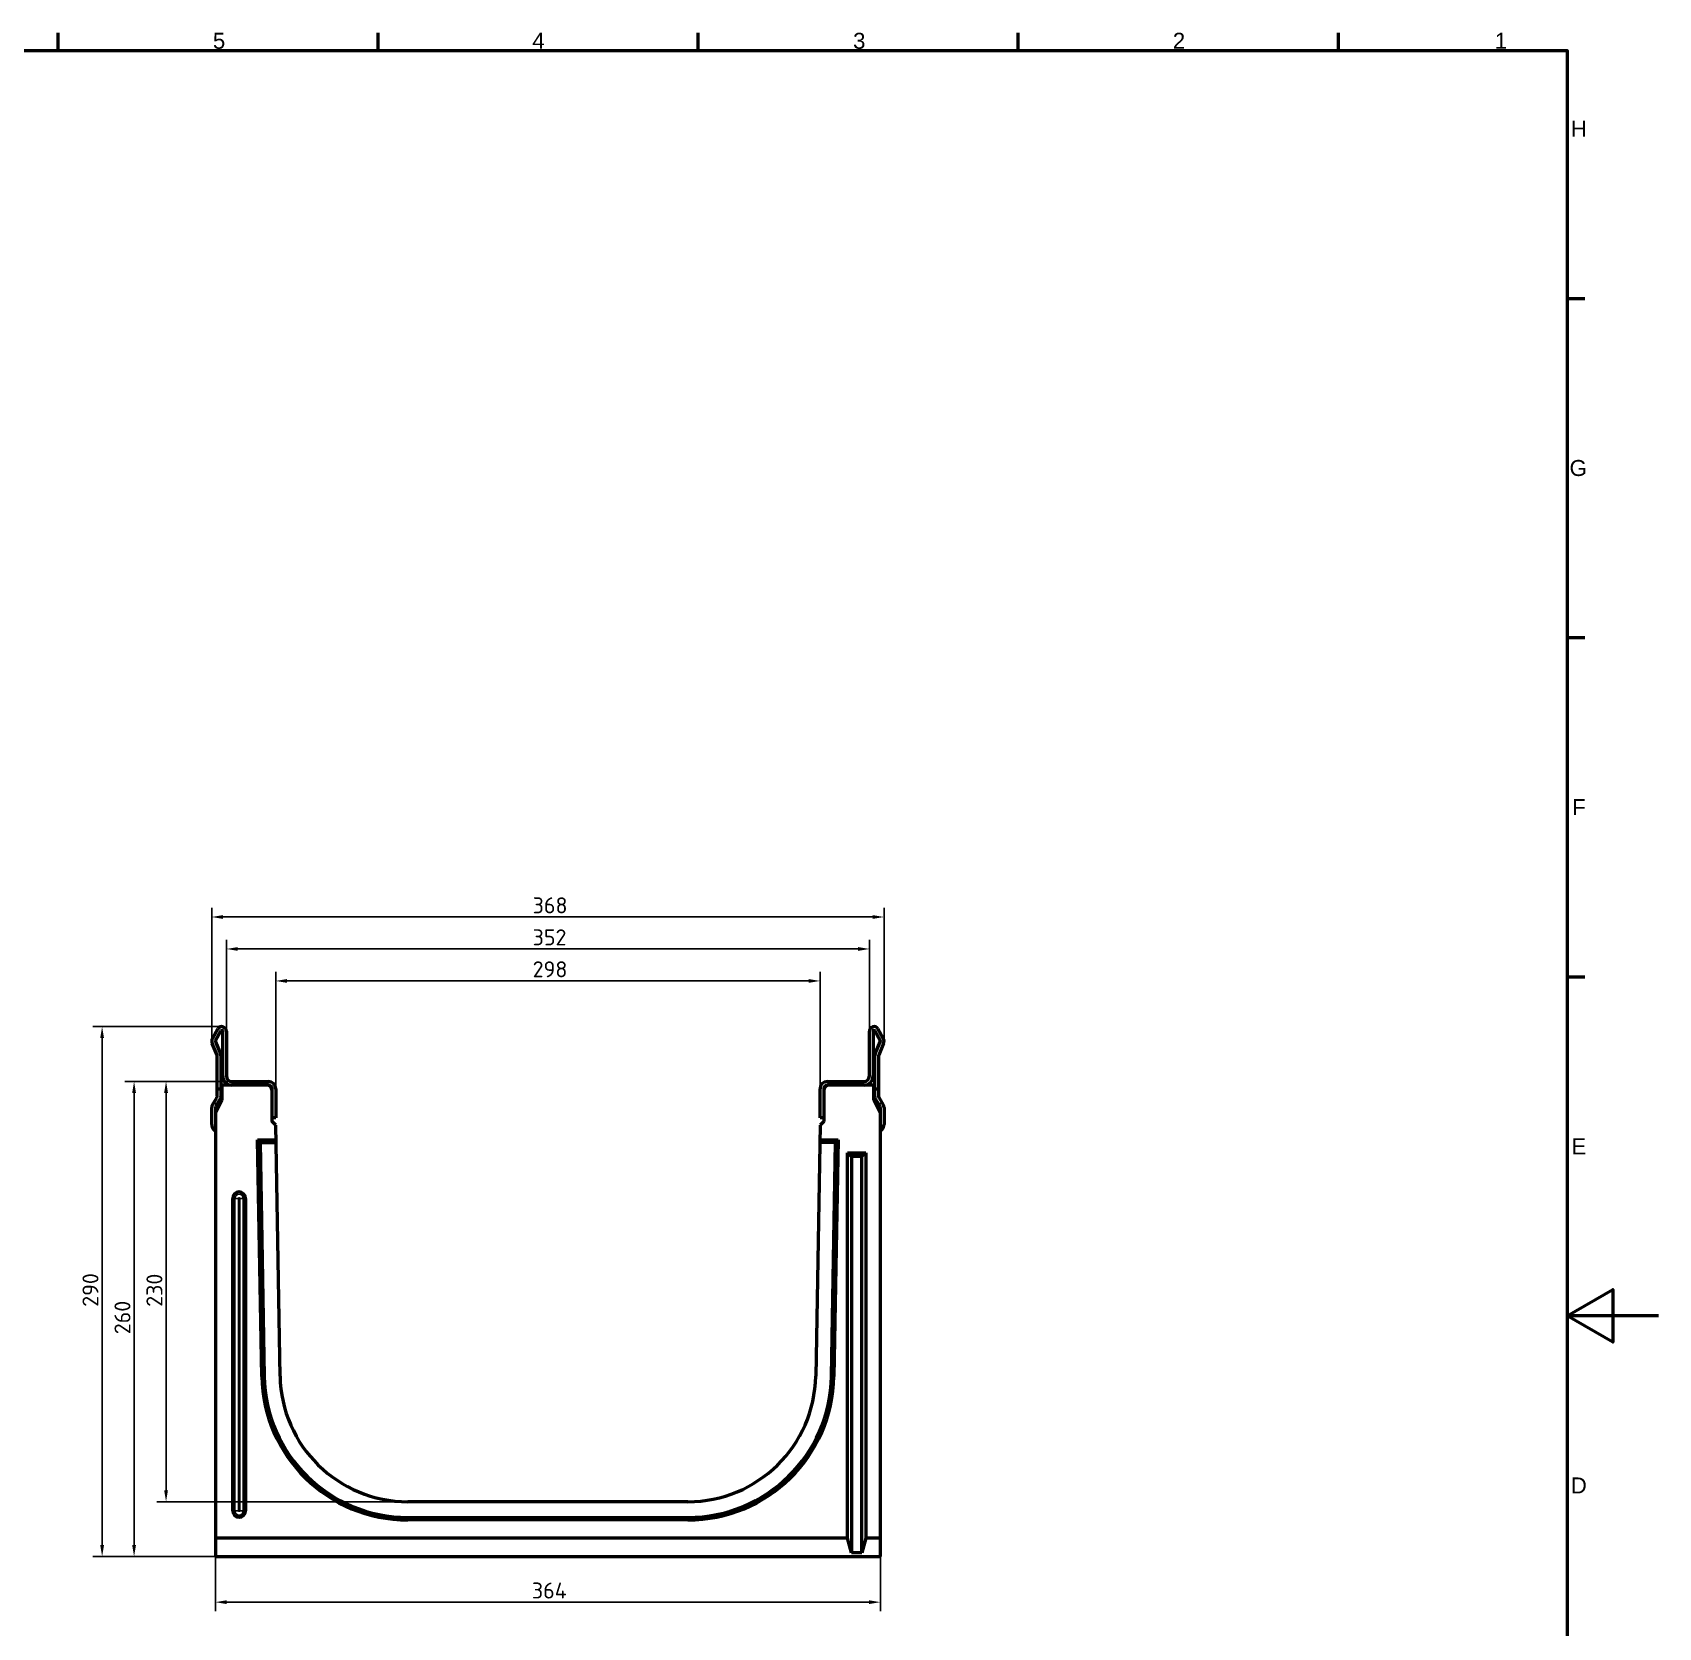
# Model space of a CAD drawing. Header units: millimetres. Extents: x 0 to 2774, y -40 to 1485.
# Drawn here: x 1212 to 2102, y 572 to 1445 of the extents above; entities that cross this region are included whole.
import ezdxf

# ---------------------------------------------------------------- set-up
doc = ezdxf.new("R2010")
doc.units = ezdxf.units.MM
doc.header["$LTSCALE"] = 2.5
doc.linetypes.add('Durchgehend', pattern=[0])
for name, color, linetype, lineweight in [('Bemaßung (ISO)', 7, 'Continuous', 25), ('Rahmen_0', 7, 'Durchgehend', 50), ('Rahmen_2', 7, 'Durchgehend', 50), ('Sichtbar (ISO)', 7, 'Continuous', 50), ('Sichtbar schmal (ISO)', 7, 'Continuous', 25)]:
    doc.layers.add(name, color=color, linetype=linetype, lineweight=lineweight)
doc.styles.add('Aktuell-DINNach Layer', font='arial.ttf')
doc.styles.add('TXT 3_5', font='isocpeur.ttf')
doc.dimstyles.new('Anrin Standard (DIN)', dxfattribs={"dimscale": 2.5, "dimtxt": 3.5, "dimasz": 2.5, "dimexe": 2, "dimexo": 0, "dimgap": 0.8, "dimtad": 1, "dimtxsty": 'TXT 3_5', "dimcen": 0.09, "dimdle": 10, "dimclrd": 256, "dimclre": 256, "dimclrt": 256, "dimadec": 0, "dimazin": 2, "dimtfac": 0.714286, "dimtmove": 0, "dimatfit": 3, "dimfxl": 1, "dimtolj": 1, "dimlwd": -1, "dimlwe": -1, "dimarcsym": 0})

# ---------------------------------------------------------------- blocks, each defined once
blk = doc.blocks.new('Ränder Standardrahmen')
at = {"layer": 'Rahmen_0'}
for p, q in [((490.58, 574), (490.58, 577.9)), ((560.67, 574), (560.67, 577.9)), ((630.75, 574), (630.75, 577.9)), ((700.83, 574), (700.83, 577.9)), ((770.92, 574), (770.92, 577.9)), ((821, 519.75), (824.9, 519.75)), ((821, 445.5), (824.9, 445.5)), ((821, 371.25), (824.9, 371.25))]:
    blk.add_line(p, q, dxfattribs=at)
at = {"layer": 'Rahmen_0', "flags": 128}
for points in [[(20, 20), (20, 574), (821, 574), (821, 20), (20, 20)], [(841, 297), (821, 297), (831, 302.77), (831, 291.23), (821, 297)]]:
    blk.add_lwpolyline(points, dxfattribs=at)
at = {"layer": 'Rahmen_2', "char_height": 3.5, "attachment_point": 7, "style": 'Aktuell-DINNach Layer'}
for s, insert in [('5', (524.48, 574.34)), ('4', (594.41, 574.4)), ('3', (664.65, 574.34)), ('2', (734.66, 574.4)), ('1', (805.16, 574.4)), ('H', (821.8, 555.13)), ('G', (821.52, 480.82)), ('F', (822.08, 406.63)), ('E', (821.92, 332.38)), ('D', (821.78, 258.13))]:
    blk.add_mtext(s, dxfattribs=dict(at, insert=insert))
blk = doc.blocks.new('*D31')
at = {"layer": 'Bemaßung (ISO)', "transparency": 16777216}
for p, q in [((1345.58, 866.81), (1345.58, 930.81)), ((1351.83, 925.81), (1637.33, 925.81)), ((1643.58, 866.81), (1643.58, 930.81))]:
    blk.add_line(p, q, dxfattribs=at)
for points in [[(1351.83, 926.85), (1351.83, 924.77), (1345.58, 925.81)], [(1637.33, 926.85), (1637.33, 924.77), (1643.58, 925.81)]]:
    blk.add_solid(points, dxfattribs=at)
at = {"layer": 'Defpoints', "color": 0, "transparency": 16777216}
for p in [(1643.58, 925.81), (1345.58, 866.81), (1643.58, 866.81)]:
    blk.add_point(p, dxfattribs=at)
at = {"layer": 'Bemaßung (ISO)', "transparency": 16777216, "insert": (1486.24, 936.56), "char_height": 8.75, "attachment_point": 1, "style": 'TXT 3_5'}
blk.add_mtext('\\A1;298', dxfattribs=at)
blk = doc.blocks.new('*D32')
at = {"layer": 'Bemaßung (ISO)', "transparency": 16777216}
for p, q in [((1318.58, 898.31), (1318.58, 948.31)), ((1670.58, 898.31), (1670.58, 948.31)), ((1324.83, 943.31), (1664.33, 943.31))]:
    blk.add_line(p, q, dxfattribs=at)
for points in [[(1324.83, 944.35), (1324.83, 942.27), (1318.58, 943.31)], [(1664.33, 944.35), (1664.33, 942.27), (1670.58, 943.31)]]:
    blk.add_solid(points, dxfattribs=at)
at = {"layer": 'Defpoints', "color": 0, "transparency": 16777216}
for p in [(1670.58, 943.31), (1318.58, 898.31), (1670.58, 898.31)]:
    blk.add_point(p, dxfattribs=at)
at = {"layer": 'Bemaßung (ISO)', "transparency": 16777216, "insert": (1486.24, 954.06), "char_height": 8.75, "attachment_point": 1, "style": 'TXT 3_5'}
blk.add_mtext('\\A1;352', dxfattribs=at)
blk = doc.blocks.new('*D33')
at = {"layer": 'Bemaßung (ISO)', "transparency": 16777216}
for p, q in [((1310.58, 892.81), (1310.58, 965.81)), ((1678.58, 892.81), (1678.58, 965.81)), ((1316.83, 960.81), (1672.33, 960.81))]:
    blk.add_line(p, q, dxfattribs=at)
for points in [[(1316.83, 961.85), (1316.83, 959.77), (1310.58, 960.81)], [(1672.33, 961.85), (1672.33, 959.77), (1678.58, 960.81)]]:
    blk.add_solid(points, dxfattribs=at)
at = {"layer": 'Defpoints', "color": 0, "transparency": 16777216}
for p in [(1678.58, 960.81), (1310.58, 892.81), (1678.58, 892.81)]:
    blk.add_point(p, dxfattribs=at)
at = {"layer": 'Bemaßung (ISO)', "transparency": 16777216, "insert": (1486.24, 971.56), "char_height": 8.75, "attachment_point": 1, "style": 'TXT 3_5'}
blk.add_mtext('\\A1;368', dxfattribs=at)
blk = doc.blocks.new('*D34')
at = {"layer": 'Bemaßung (ISO)', "transparency": 16777216}
for p, q in [((1321.58, 870.81), (1280.58, 870.81)), ((1285.58, 864.56), (1285.58, 647.06)), ((1417.96, 640.81), (1280.58, 640.81))]:
    blk.add_line(p, q, dxfattribs=at)
for points in [[(1284.54, 864.56), (1286.62, 864.56), (1285.58, 870.81)], [(1284.54, 647.06), (1286.62, 647.06), (1285.58, 640.81)]]:
    blk.add_solid(points, dxfattribs=at)
at = {"layer": 'Defpoints', "color": 0, "transparency": 16777216}
for p in [(1321.58, 870.81), (1285.58, 640.81), (1417.96, 640.81)]:
    blk.add_point(p, dxfattribs=at)
at = {"layer": 'Bemaßung (ISO)', "transparency": 16777216, "insert": (1274.83, 747.47), "char_height": 8.75, "attachment_point": 1, "rotation": 90, "style": 'TXT 3_5'}
blk.add_mtext('\\A1;230', dxfattribs=at)
blk = doc.blocks.new('*D35')
at = {"layer": 'Bemaßung (ISO)', "transparency": 16777216}
for p, q in [((1321.58, 870.81), (1263.08, 870.81)), ((1268.08, 864.56), (1268.08, 617.06)), ((1312.58, 610.81), (1263.08, 610.81))]:
    blk.add_line(p, q, dxfattribs=at)
for points in [[(1267.04, 864.56), (1269.12, 864.56), (1268.08, 870.81)], [(1267.04, 617.06), (1269.12, 617.06), (1268.08, 610.81)]]:
    blk.add_solid(points, dxfattribs=at)
at = {"layer": 'Defpoints', "color": 0, "transparency": 16777216}
for p in [(1321.58, 870.81), (1268.08, 610.81), (1312.58, 610.81)]:
    blk.add_point(p, dxfattribs=at)
at = {"layer": 'Bemaßung (ISO)', "transparency": 16777216, "insert": (1257.33, 732.47), "char_height": 8.75, "attachment_point": 1, "rotation": 90, "style": 'TXT 3_5'}
blk.add_mtext('\\A1;260', dxfattribs=at)
blk = doc.blocks.new('*D36')
at = {"layer": 'Bemaßung (ISO)', "transparency": 16777216}
for p, q in [((1316.08, 900.81), (1245.58, 900.81)), ((1250.58, 617.06), (1250.58, 894.56)), ((1312.58, 610.81), (1245.58, 610.81))]:
    blk.add_line(p, q, dxfattribs=at)
for points in [[(1249.54, 894.56), (1251.62, 894.56), (1250.58, 900.81)], [(1249.54, 617.06), (1251.62, 617.06), (1250.58, 610.81)]]:
    blk.add_solid(points, dxfattribs=at)
at = {"layer": 'Defpoints', "color": 0, "transparency": 16777216}
for p in [(1250.58, 900.81), (1316.08, 900.81), (1312.58, 610.81)]:
    blk.add_point(p, dxfattribs=at)
at = {"layer": 'Bemaßung (ISO)', "transparency": 16777216, "insert": (1239.83, 747.47), "char_height": 8.75, "attachment_point": 1, "rotation": 90, "style": 'TXT 3_5'}
blk.add_mtext('\\A1;290', dxfattribs=at)
blk = doc.blocks.new('*D39')
at = {"layer": 'Bemaßung (ISO)', "transparency": 16777216}
for p, q in [((1312.58, 610.81), (1312.58, 580.81)), ((1676.58, 610.81), (1676.58, 580.81)), ((1318.83, 585.81), (1670.33, 585.81))]:
    blk.add_line(p, q, dxfattribs=at)
for points in [[(1318.83, 586.85), (1318.83, 584.77), (1312.58, 585.81)], [(1670.33, 586.85), (1670.33, 584.77), (1676.58, 585.81)]]:
    blk.add_solid(points, dxfattribs=at)
at = {"layer": 'Defpoints', "color": 0, "transparency": 16777216}
for p in [(1312.58, 610.81), (1676.58, 610.81), (1676.58, 585.81)]:
    blk.add_point(p, dxfattribs=at)
at = {"layer": 'Bemaßung (ISO)', "transparency": 16777216, "insert": (1485.83, 596.56), "char_height": 8.75, "attachment_point": 1, "style": 'TXT 3_5'}
blk.add_mtext('\\A1;364', dxfattribs=at)

msp = doc.modelspace()

# ---------------------------------------------------------------- linework, layer by layer
at = {"layer": 'Sichtbar (ISO)'}
for p, q in [((1310.96, 894.273), (1313.897, 899.53)), ((1675.262, 899.53), (1678.198, 894.273)), ((1313.502, 885.195), (1310.81, 891.656)), ((1312.656, 892.426), (1315.348, 885.964)), ((1315.643, 898.554), (1312.706, 893.298)), ((1316.579, 873.81), (1316.579, 898.31)), ((1318.579, 898.31), (1318.579, 873.81)), ((1670.579, 873.81), (1670.579, 898.31)), ((1672.579, 898.31), (1672.579, 873.81)), ((1676.452, 893.298), (1673.516, 898.554)), ((1673.81, 885.964), (1676.502, 892.426)), ((1678.348, 891.656), (1675.656, 885.195)), ((1313.579, 862.918), (1313.579, 884.81)), ((1315.579, 884.81), (1315.579, 862.918)), ((1673.579, 862.918), (1673.579, 884.81)), ((1675.579, 884.81), (1675.579, 862.918)), ((1313.579, 866.81), (1315.579, 866.81)), ((1341.579, 868.81), (1316.079, 868.81)), ((1316.079, 868.81), (1316.079, 860.51)), ((1321.579, 870.81), (1341.579, 870.81)), ((1343.579, 848.81), (1343.579, 866.81)), ((1345.579, 866.81), (1345.579, 850.81)), ((1643.579, 850.81), (1643.579, 866.81)), ((1645.579, 866.81), (1645.579, 848.81)), ((1647.579, 870.81), (1667.579, 870.81)), ((1673.079, 868.81), (1647.579, 868.81)), ((1673.079, 860.51), (1673.079, 868.81)), ((1673.579, 866.81), (1675.579, 866.81)), ((1310.579, 847.298), (1310.579, 856.533)), ((1311.007, 858.077), (1313.294, 861.889)), ((1316.079, 860.51), (1312.579, 853.51)), ((1312.579, 856.533), (1312.579, 610.81)), ((1315.009, 860.86), (1312.722, 857.048)), ((1676.579, 853.51), (1673.079, 860.51)), ((1676.437, 857.048), (1674.149, 860.86)), ((1675.864, 861.889), (1678.152, 858.077)), ((1676.579, 610.81), (1676.579, 856.533)), ((1678.579, 856.533), (1678.579, 847.298)), ((1345.579, 850.81), (1343.579, 850.81)), ((1345.579, 846.81), (1343.579, 848.81)), ((1347.974, 709.589), (1345.579, 846.81)), ((1643.579, 846.81), (1641.184, 709.589)), ((1645.579, 850.81), (1643.579, 850.81)), ((1645.579, 848.81), (1643.579, 846.81)), ((1312.579, 843.64), (1311.749, 844.471)), ((1337.976, 709.414), (1335.717, 838.81)), ((1335.717, 838.81), (1345.719, 838.81)), ((1335.717, 838.81), (1337.081, 837.471)), ((1337.081, 837.471), (1345.742, 837.471)), ((1337.081, 837.471), (1339.315, 709.437)), ((1652.078, 837.471), (1643.416, 837.471)), ((1643.439, 838.81), (1653.441, 838.81)), ((1649.843, 709.437), (1652.078, 837.471)), ((1653.441, 838.81), (1651.182, 709.414)), ((1653.441, 838.81), (1652.078, 837.471)), ((1677.409, 844.471), (1676.579, 843.64)), ((1658.579, 831.81), (1668.579, 831.81)), ((1658.579, 831.81), (1660.723, 829.667)), ((1658.579, 620.81), (1658.579, 831.81)), ((1666.436, 829.667), (1660.723, 829.667)), ((1660.723, 829.667), (1660.723, 612.81)), ((1668.579, 831.81), (1666.436, 829.667)), ((1666.436, 612.81), (1666.436, 829.667)), ((1668.579, 831.81), (1668.579, 620.81)), ((1322.079, 635.81), (1322.079, 806.81)), ((1329.079, 806.81), (1329.079, 635.81)), ((1571.195, 640.81), (1417.964, 640.81)), ((1417.964, 632.15), (1571.195, 632.15)), ((1571.195, 630.81), (1417.964, 630.81)), ((1658.579, 620.81), (1312.579, 620.81)), ((1660.723, 612.81), (1658.579, 620.81)), ((1668.579, 620.81), (1666.436, 612.81)), ((1676.579, 620.81), (1668.579, 620.81)), ((1312.579, 610.81), (1676.579, 610.81)), ((1666.436, 612.81), (1660.723, 612.81))]:
    msp.add_line(p, q, dxfattribs=at)
for centre, radius, start, end in [((1316.079, 898.31), 2.5, 0, 150.808783), ((1673.079, 898.31), 2.5, 29.191217, 180), ((1313.579, 892.81), 3, 150.808783, 202.619865), ((1313.579, 892.81), 1, 150.808783, 202.619865), ((1316.079, 898.31), 0.5, 0, 150.808783), ((1673.079, 898.31), 0.5, 29.191217, 180), ((1675.579, 892.81), 1, 337.380135, 29.191217), ((1675.579, 892.81), 3, 337.380135, 29.191217), ((1312.579, 884.81), 1, 0, 22.619865), ((1312.579, 884.81), 3, 0, 22.619865), ((1676.579, 884.81), 3, 157.380135, 180), ((1676.579, 884.81), 1, 157.380135, 180), ((1321.579, 873.81), 5, 180, 270), ((1321.579, 873.81), 3, 180, 270), ((1667.579, 873.81), 3, 270, 0), ((1667.579, 873.81), 5, 270, 0), ((1340.579, 865.81), 3, 0, 90), ((1341.579, 866.81), 4, 0, 90), ((1341.579, 866.81), 2, 0, 90), ((1647.579, 866.81), 4, 90, 180), ((1648.579, 865.81), 3, 90, 180), ((1647.579, 866.81), 2, 90, 180), ((1313.579, 856.533), 3, 149.036243, 180), ((1313.579, 856.533), 1, 149.036243, 180), ((1675.579, 856.533), 1, 0, 30.963757), ((1675.579, 856.533), 3, 0, 30.963757), ((1314.579, 847.298), 4, 180, 224.968165), ((1344.579, 849.225), 1, 180, 225), ((1674.579, 847.298), 4, 315.031835, 0), ((1325.579, 806.81), 3.5, 0, 180), ((1417.964, 710.81), 80, 181, 270), ((1417.964, 710.81), 78.66, 181, 270), ((1417.964, 710.81), 70, 181, 270), ((1571.195, 710.81), 70, 270, 359), ((1571.195, 710.81), 78.66, 270, 359), ((1571.195, 710.81), 80, 270, 359), ((1325.579, 635.81), 3.5, 180, 0)]:
    msp.add_arc(centre, radius, start, end, dxfattribs=at)
for points, knots in [([(1313.294, 861.889), (1313.347, 861.977), (1313.392, 862.068), (1313.533, 862.413), (1313.579, 862.679), (1313.579, 862.918)], [0.86685526, 0.86685526, 0.86685526, 0.86685526, 0.89782415, 0.89782415, 0.98146895, 0.98146895, 0.98146895, 0.98146895]), ([(1315.579, 862.918), (1315.579, 862.793), (1315.573, 862.664), (1315.523, 862.145), (1315.423, 861.743), (1315.202, 861.212), (1315.113, 861.034), (1315.009, 860.86)], [5.55478322, 5.55478322, 5.55478322, 5.55478322, 5.5957597, 5.5957597, 5.7189555, 5.7189555, 5.77630773, 5.77630773, 5.77630773, 5.77630773]), ([(1674.149, 860.86), (1674.045, 861.034), (1673.956, 861.212), (1673.736, 861.743), (1673.635, 862.145), (1673.585, 862.664), (1673.579, 862.793), (1673.579, 862.918)], [3.48239133, 3.48239133, 3.48239133, 3.48239133, 3.53974356, 3.53974356, 3.66293936, 3.66293936, 3.70391584, 3.70391584, 3.70391584, 3.70391584]), ([(1675.579, 862.918), (1675.579, 862.679), (1675.625, 862.413), (1675.766, 862.068), (1675.812, 861.977), (1675.864, 861.889)], [0.3481471, 0.3481471, 0.3481471, 0.3481471, 0.4317919, 0.4317919, 0.46276079, 0.46276079, 0.46276079, 0.46276079])]:
    msp.add_open_spline(points, degree=3, knots=knots, dxfattribs=at)
at = {"layer": 'Sichtbar schmal (ISO)'}
for p, q in [((1311.447, 858.81), (1313.779, 858.81)), ((1677.711, 858.81), (1675.379, 858.81)), ((1322.079, 806.81), (1325.221, 806.81)), ((1323.29, 806.81), (1323.29, 635.81)), ((1325.221, 635.81), (1325.221, 806.81)), ((1329.079, 806.81), (1325.937, 806.81)), ((1325.937, 806.81), (1325.937, 635.81)), ((1327.869, 635.81), (1327.869, 806.81)), ((1337.976, 709.414), (1339.315, 709.437)), ((1651.182, 709.414), (1649.843, 709.437)), ((1322.079, 635.81), (1325.221, 635.81)), ((1329.079, 635.81), (1325.937, 635.81)), ((1417.964, 630.81), (1417.964, 632.15)), ((1571.195, 630.81), (1571.195, 632.15))]:
    msp.add_line(p, q, dxfattribs=at)
for centre, radius, start, end in [((1325.579, 806.81), 2.29, 0, 180), ((1325.579, 806.81), 0.358, 0, 180), ((1325.579, 635.81), 2.29, 180, 0), ((1325.579, 635.81), 0.358, 180, 0)]:
    msp.add_arc(centre, radius, start, end, dxfattribs=at)

# ---------------------------------------------------------------- block references
at = {"xscale": 2.5, "yscale": 2.5, "zscale": 2.5}
msp.add_blockref('Ränder Standardrahmen', (0, 0), dxfattribs=at)

# ---------------------------------------------------------------- dimensions: what is measured, and where the dimension line sits
at = {"layer": 'Bemaßung (ISO)'}
for base, p1, p2, angle, picture, middle in [((1678.579, 960.81), (1310.579, 892.81), (1678.579, 892.81), 180, '*D33', (1494.554, 960.81)), ((1670.579, 943.31), (1318.579, 898.31), (1670.579, 898.31), 180, '*D32', (1494.554, 943.31)), ((1643.579, 925.81), (1345.579, 866.81), (1643.579, 866.81), 180, '*D31', (1494.554, 925.81)), ((1250.579, 900.81), (1312.579, 610.81), (1316.079, 900.81), 270, '*D36', (1250.579, 755.785)), ((1268.079, 610.81), (1321.579, 870.81), (1312.579, 610.81), 270, '*D35', (1268.079, 740.785)), ((1285.579, 640.81), (1321.579, 870.81), (1417.964, 640.81), 270, '*D34', (1285.579, 755.785)), ((1676.579, 585.81), (1312.579, 610.81), (1676.579, 610.81), 180, '*D39', (1494.579, 585.81))]:
    dim = msp.add_linear_dim(base=base, p1=p1, p2=p2, angle=angle, dimstyle='Anrin Standard (DIN)', override={"dimgap": 0.8, "dimdec": 2, "dimtol": 0, "dimlim": 0, "dimtp": 0, "dimtm": 0, "dimtdec": 2, "dimtofl": 0, "dimatfit": 1}, dxfattribs=at)
    dim.commit()
    dim.dimension.update_dxf_attribs({"geometry": picture, "text_midpoint": middle, "dimtype": 160})

doc.saveas('drawing.dxf')
